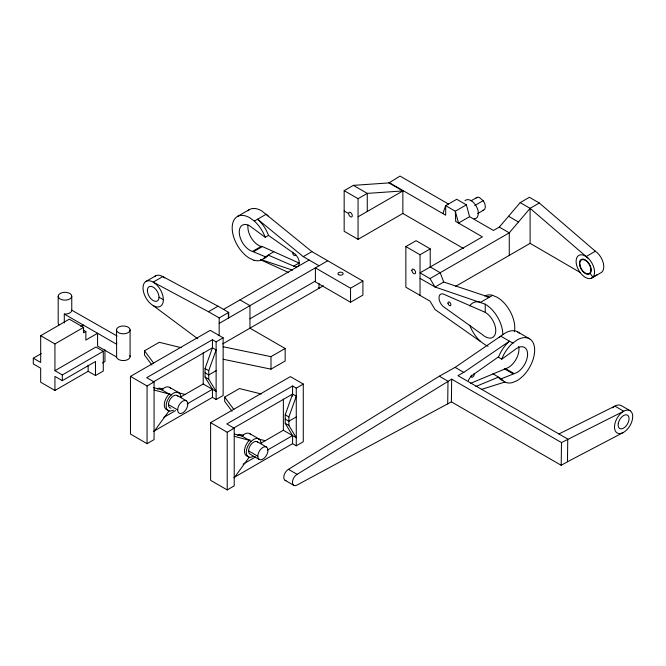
<?xml version="1.0" encoding="UTF-8"?>
<svg xmlns="http://www.w3.org/2000/svg" width="666" height="666" viewBox="0 0 666 666"><rect width="100%" height="100%" fill="white"/><g stroke="black" fill="none" stroke-linecap="round" stroke-linejoin="round"><path stroke-width="1" d="M219.164 335.697L219.181 317.923L228.738 312.404L228.738 317.898L219.181 323.418M228.371 318.107L228.371 312.62M223.227 309.582L240.001 299.891L249.966 305.644L249.966 328.18L285.165 348.501L285.165 360.98L270.995 369.155L223.218 359.265M358.058 239.335L358.067 198.701L344.164 190.676L344.164 231.31L358.058 239.335L402.847 213.47L402.855 190.484M367.274 211.488L367.274 193.39L353.363 185.364L344.164 190.676M358.058 216.8L402.855 190.934L388.944 182.909L400.016 176.074L448.526 204.071M485.231 312.346L444.572 294.58A7.9 4.562 60 0 0 438.986 297.81A7.9 4.562 60 0 0 444.572 307.492L482.5 334.682A14.893 8.6 60 0 0 495.671 332.126A14.893 8.6 60 0 0 485.231 312.346L485.231 304.187L435.048 287.021L420.03 278.346M350.532 302.239L350.532 288.22L315.393 267.874L315.393 281.885L350.532 302.239L362.903 295.088L362.903 281.077L311.913 251.64L261.73 210.872A24.883 14.369 60 0 0 247.769 210.764M558.907 433.957L614.885 406.118L623.742 411.23L561.496 442.582L451.681 379.154L297.128 474.342A6.518 3.763 -60 0 0 292.449 482.292A6.518 3.763 -60 0 0 296.986 485.073L451.382 401.856L561.197 465.284L567.465 461.771L567.757 439.077L457.942 375.641L463.786 372.377L509.482 341.192A24.883 14.369 -60 0 0 498.668 356.71L473.21 374.667A7.9 4.562 -60 0 0 468.323 380.627M447.694 403.921L447.993 381.218L439.319 376.215L288.461 469.339A6.518 3.763 -60 0 0 283.957 475.807A6.518 3.763 -60 0 0 286.022 480.644M451.382 401.856L451.681 379.154M561.197 465.284L561.496 442.582M498.501 357.267L501.781 359.165L501.956 358.599A24.883 14.369 -60 0 1 512.762 343.082L517.324 339.835A24.883 14.369 -60 0 1 534.648 350.466A24.883 14.369 -60 0 1 516.791 380.786L512.246 382.634A24.883 14.369 -60 0 1 501.681 379.079L492.89 373.718M212.437 397.394L212.437 389.302L205.053 377.073L205.053 368.556L212.437 347.81L212.437 339.71L216.125 341.841L223.135 337.795L223.135 395.479L216.125 399.525L212.437 397.394L153.896 431.185M180.628 397.011L203.213 383.974L216.125 391.425L208.749 379.204L208.749 370.679L216.125 349.933L212.437 347.81L152.964 382.142M234.049 477.464L292.582 443.664L292.582 435.572L285.206 423.343L285.206 414.826L292.582 394.081L296.27 396.212L288.894 416.958L288.894 425.474L296.27 437.704L283.366 430.244L260.781 443.29M442.848 213.578L445.679 205.661L456.743 199.276L466.383 204.837L469.572 216.675L493.464 230.461L499.309 227.089L520.204 202.622L529.387 197.278L539.318 203.013L595.362 251.24A13.045 7.534 60 0 1 603.354 263.261A13.045 7.534 60 0 1 600.491 272.968L591.266 278.288M273.818 251.698L265.018 257.051A24.883 14.369 60 0 1 254.337 260.348L253.971 260.564M469.821 305.919L469.988 305.552A24.883 14.369 60 0 1 480.677 302.247L492.624 295.346L497.177 297.286A24.883 14.369 60 0 1 514.393 331.776M154.071 431.51L169.156 410.772M234.224 477.788L249.309 457.043M539.318 203.013L530.094 208.333L509.274 232.842L429.978 278.596L420.03 272.86L482.4 236.855L455.686 221.428L455.319 211.23L445.679 205.661L445.679 215.201L388.944 182.459M153.313 387.537L161.821 389.818L162.379 389.219A10.431 6.027 -60 0 1 170.679 388.403M169.763 393.481L167.982 395.363A10.431 6.027 -60 0 0 167.982 410.114M234.407 434.065L241.966 436.088L242.532 435.497A10.431 6.027 -60 0 1 250.832 434.673M249.908 439.751L248.135 441.633A10.431 6.027 -60 0 0 248.135 456.393M501.781 359.165L514.485 350A14.893 8.6 -60 0 1 527.522 352.872A14.893 8.6 -60 0 1 516.899 372.56L501.523 378.704M439.319 376.215L455.119 367.374L505.369 332.942A24.883 14.369 -60 0 1 519.23 333.133M237.337 216.542L249.292 209.64M83.575 327.389L54.937 343.931L54.937 370.679L95.912 347.019L103.288 351.282L103.288 371.062L95.513 375.549L88.137 371.295L54.937 390.459L40.676 382.234L40.676 368.173L33.3 363.919L33.3 358.191L40.676 362.446L40.676 335.697L69.322 319.164L83.575 327.389L83.575 332.842L85.856 331.526L85.856 340.043L97.577 333.283L97.577 346.062L116.608 357.051L116.75 357.667A6.785 3.913 0 0 0 125.058 360.431A6.785 3.913 0 0 0 129.853 355.636M146.012 281.402L155.603 275.866M254.337 260.348L249.783 258.408A24.883 14.369 60 0 1 232.184 227.93A24.883 14.369 60 0 1 249.783 217.774L254.337 221.095L266.283 214.194A24.883 14.369 60 0 1 268.465 216.308M80.811 326.498L83.325 325.05M33.3 358.191L41.317 353.563M265.185 256.685L252.506 251.415A14.893 8.6 60 0 1 239.335 233.649A14.893 8.6 60 0 1 249.783 225.932L265.185 237.287L268.473 235.398L293.723 253.213A7.9 4.562 60 0 1 299.309 262.895A7.9 4.562 60 0 1 293.723 266.117L268.306 255.153A24.883 14.369 60 0 1 263.778 258.5M252.506 251.415L261.139 246.428L262.396 246.57L299.067 263.028L293.723 266.117M253.771 251.557L262.396 246.57M358.067 198.701L367.274 193.39L402.855 190.934M54.937 370.679L62.313 374.941L103.288 351.282M54.937 390.459L54.937 376.407L62.313 380.661L95.513 361.496L95.513 375.549M102.489 363.003L104.953 361.58L104.953 349.708M268.473 235.398L268.306 234.832A24.883 14.369 60 0 0 257.617 219.197L303.246 256.643L311.913 251.64M218.023 306.194L162.795 276.581L153.205 282.109L208.433 311.721L218.023 306.194L228.738 312.404M151.898 365.01L144.522 355.07L144.522 350.807L159.274 342.291L181.127 347.694M240.001 299.891L309.082 260.023L319.039 265.767M228.738 317.898L327.714 260.756M212.437 339.71L146.695 377.672L154.071 381.926L154.071 439.61L147.061 443.656L130.461 434.065L130.461 376.39L210.223 330.344L223.135 337.795M249.966 318.806L315.393 281.044M130.461 376.39L147.061 385.972L154.071 381.926M323.376 285.797L222.677 343.906M471.112 200.807L476.981 197.419M466.383 204.837L455.319 211.23L458.508 223.06L469.572 216.675M474.783 205.519L483.166 200.682L479.37 197.511A7.193 4.154 60 0 0 476.09 198.035M157.542 389.044L159.274 388.045L163.245 389.027M487.987 346.17A24.883 14.369 60 0 1 485.231 344.83L435.048 309.548L429.995 301.14L405.869 287.221L405.86 246.578L416.067 240.692L430.228 248.868L430.236 267.183M477.655 213.578L483.524 210.19M350.532 288.22L362.903 281.077M216.125 370.679L208.749 374.941L205.053 372.81M405.86 246.578L420.03 254.753L430.228 248.868M163.803 417.374L175.516 410.614M187.221 403.854L212.437 389.302M232.043 411.28L224.667 401.348L224.667 397.086L239.427 388.561L261.272 393.972M486.738 296.811A24.883 14.369 60 0 1 489.343 297.244L443.714 282.009L435.048 287.021L429.978 278.596M303.28 384.074L296.27 388.12L292.582 385.989L226.848 423.942L234.224 428.205L234.224 485.88L227.214 489.926L210.614 480.344L210.614 422.66L290.368 376.615L303.28 384.074L303.28 441.749L296.27 445.795L292.582 443.664M455.444 286.447L530.111 243.356L530.094 208.333L520.204 202.622M233.117 428.413L292.582 394.081M210.614 422.66L227.214 432.251L234.224 428.205M237.687 435.314L239.427 434.315L243.398 435.298M296.27 416.958L288.894 421.22L285.206 419.089M243.057 464.169L255.661 456.893M267.366 450.133L292.582 435.572M597.61 274.459L592.89 277.181L590.168 273.41M223.143 346.761L270.987 356.651L285.165 348.501M567.465 461.771L623.459 432.417M470.487 383.375L508.266 367.582A14.893 8.6 -60 0 0 518.639 346.462M475.84 386.463L498.401 377.181A24.883 14.369 -60 0 0 502.847 380.652M173.518 410.189L169.822 411.18A10.431 6.027 -60 0 1 169.822 396.428L171.603 394.547A10.431 6.027 -60 0 1 180.894 397.411M253.663 456.468L249.975 457.459A10.431 6.027 -60 0 1 249.975 442.699L251.756 440.817A10.431 6.027 -60 0 1 261.047 443.689M481.285 389.468L505.003 381.984M353.363 185.364L388.944 182.909M64.294 322.91L64.294 314.061L64.977 314.111A6.785 3.913 0 0 0 71.761 310.198L71.761 296.228A6.785 3.913 0 0 0 61.588 292.832A6.785 3.913 0 0 0 61.588 299.617A6.785 3.913 0 0 0 71.761 296.228M177.156 392.465L185.098 394.43M258.3 438.986L265.251 440.709M154.071 390.018L169.197 394.072M234.224 436.297L249.35 440.351M260.531 259.424L292.565 270.121M260.414 259.723L288.345 272.411M594.605 250.849L595.362 251.24L586.138 256.568L583.732 255.294A13.045 7.534 60 0 0 577.347 267.424A13.045 7.534 60 0 0 592.399 277.63A13.045 7.534 60 0 0 588.486 258.525L530.094 208.333M318.315 287.887L319.039 288.303L319.039 283.566M508.558 216.259L518.489 221.994M499.309 227.089L509.274 232.842L509.274 255.378M402.847 213.47L463.628 248.56M344.164 210.989L348.618 213.57A2.606 1.507 60 0 0 351.39 217.008A2.606 1.507 60 0 0 351.39 213.32A2.606 1.507 60 0 0 348.618 213.57M430.236 266.974L440.184 272.71L443.714 282.009M517.732 331.968L529.686 338.869M513.128 343.298L500.807 336.18A24.883 14.369 -60 0 0 499.342 337.537M630.136 410.731A12.87 7.434 -60 0 0 614.843 424.001A12.87 7.434 -60 0 0 625.815 430.736A12.87 7.434 -60 0 0 630.136 410.731L621.278 405.619A12.87 7.434 -60 0 0 612.52 407.8M505.544 368.689L514.269 373.634M504.337 368.781L512.97 373.768M455.119 367.374L463.786 372.377M208.433 311.721L219.181 317.923M159.024 297.211L163.37 299.725L163.02 296.487A14.377 8.3 60 0 0 146.67 281.085A14.377 8.3 60 0 0 148.909 302.014A14.377 8.3 60 0 0 163.37 299.725M205.053 368.556L208.749 370.679M285.206 414.826L288.894 416.958M205.053 377.073L208.749 379.204M285.206 423.343L288.894 425.474M117.066 336.014L71.761 310.198M64.294 314.061L116.608 344.264L116.608 357.051M83.183 329.986L85.856 331.526M169.505 387.312L178.729 392.632M249.658 433.583L258.883 438.911M177.106 395.446L186.33 400.774A7.193 4.154 -60 0 1 184.057 411.904A7.193 4.154 -60 0 1 177.83 408.316A7.193 4.154 -60 0 1 186.33 400.774M257.259 441.725L266.483 447.044A7.193 4.154 -60 0 1 264.202 458.183A7.193 4.154 -60 0 1 257.975 454.587A7.193 4.154 -60 0 1 266.483 447.044M161.821 389.818L171.045 395.138M241.966 436.088L251.19 441.416M288.461 469.339L297.128 474.342M168.431 404.612L177.656 409.931M248.585 450.882L257.8 456.21M259.29 459.498L250.066 454.17A7.193 4.154 -60 0 1 250.566 445.079A7.193 4.154 -60 0 1 258.067 442.474M40.676 335.697L54.937 343.931M285.081 480.319L293.748 485.323M303.246 256.643L309.082 260.023M530.111 243.356L580.044 272.386M153.205 305.594L197.719 338.761M585.381 256.169L588.486 258.525M224.667 397.086L233.891 409.507M144.522 350.807L153.738 363.236M469.821 325.308L469.988 325.865A24.883 14.369 60 0 0 480.669 341.508M265.185 237.287L265.018 236.73A24.883 14.369 60 0 0 254.337 221.095M116.517 329.895L116.608 344.264M270.987 356.651L270.995 369.155M420.03 254.753L420.03 295.396M296.27 388.12L296.27 445.795M292.582 385.989L292.582 396.153M283.366 399.125L283.366 430.244M227.214 432.251L227.214 489.926M216.125 341.841L216.125 399.525M203.213 352.855L203.213 383.974M147.061 385.972L147.061 443.656M130.086 329.895A6.785 3.913 0 0 1 119.913 333.291A6.785 3.913 0 0 1 119.913 326.507A6.785 3.913 0 0 1 130.086 329.895L130.086 356.651M88.137 365.268L88.137 371.295M62.313 374.941L62.313 380.661M58.192 296.228L58.192 322.977A6.785 3.913 0 0 0 59.099 324.933M116.517 343.872A6.785 3.913 0 0 1 116.75 342.857M154.462 276.773A14.377 8.3 60 0 1 164.777 277.947M261.139 246.428A14.893 8.6 60 0 1 248.043 225.008M483.166 200.682A7.193 4.154 60 0 1 482.4 210.364M474.15 218.648A10.431 6.027 60 0 0 477.072 217.507C480.219 212.645 477.039 206.352 473.551 202.581A10.431 6.027 60 0 0 467.907 199.609L466.283 199.867A10.431 6.027 60 0 0 464.985 200.757M485.231 304.187A24.883 14.369 60 0 1 502.822 334.665M484.74 296.054A24.883 14.369 60 0 1 492.624 295.346M473.934 373.776A2.09 1.207 -60 0 1 473.668 375.982L473.36 376.423A2.09 1.207 -60 0 1 471.886 377.256L471.586 377.147A2.09 1.207 -60 0 1 471.378 375.208M295.621 254.146A2.09 1.207 60 0 1 294.006 255.344A2.09 1.207 60 0 1 292.923 252.181M170.971 408.225A7.193 4.154 -60 0 1 169.922 399.6A7.193 4.154 -60 0 1 177.914 396.195M618.239 423.726L618.156 425.416A7.717 4.454 -60 0 0 623.276 428.296A7.717 4.454 -60 0 0 628.954 419.921L629.037 418.223A7.717 4.454 -60 0 0 623.917 415.351A7.717 4.454 -60 0 0 618.239 423.726M147.377 290.493A8.233 4.754 60 0 0 156.11 301.357A8.233 4.754 60 0 0 156.11 289.71A8.233 4.754 60 0 0 147.377 290.493M338.686 274.742A2.606 1.507 0 0 0 343.057 274.067A2.606 1.507 0 0 0 339.86 272.219A2.606 1.507 0 0 0 338.686 274.742M579.886 264.677A7.826 4.52 60 0 0 588.894 273.659A7.826 4.52 60 0 0 587.229 261.796A7.826 4.52 60 0 0 579.886 264.677M411.879 270.371A2.606 1.507 60 0 0 414.643 273.818A2.606 1.507 60 0 0 414.643 270.121A2.606 1.507 60 0 0 411.879 270.371M579.52 264.544A8.35 4.82 60 0 0 589.127 274.126A8.35 4.82 60 0 0 587.354 261.472A8.35 4.82 60 0 0 579.52 264.544M448.018 303.463A2.09 1.207 60 0 0 450.482 305.652A2.09 1.207 60 0 0 449.825 302.422A2.09 1.207 60 0 0 448.018 303.463"/></g></svg>
